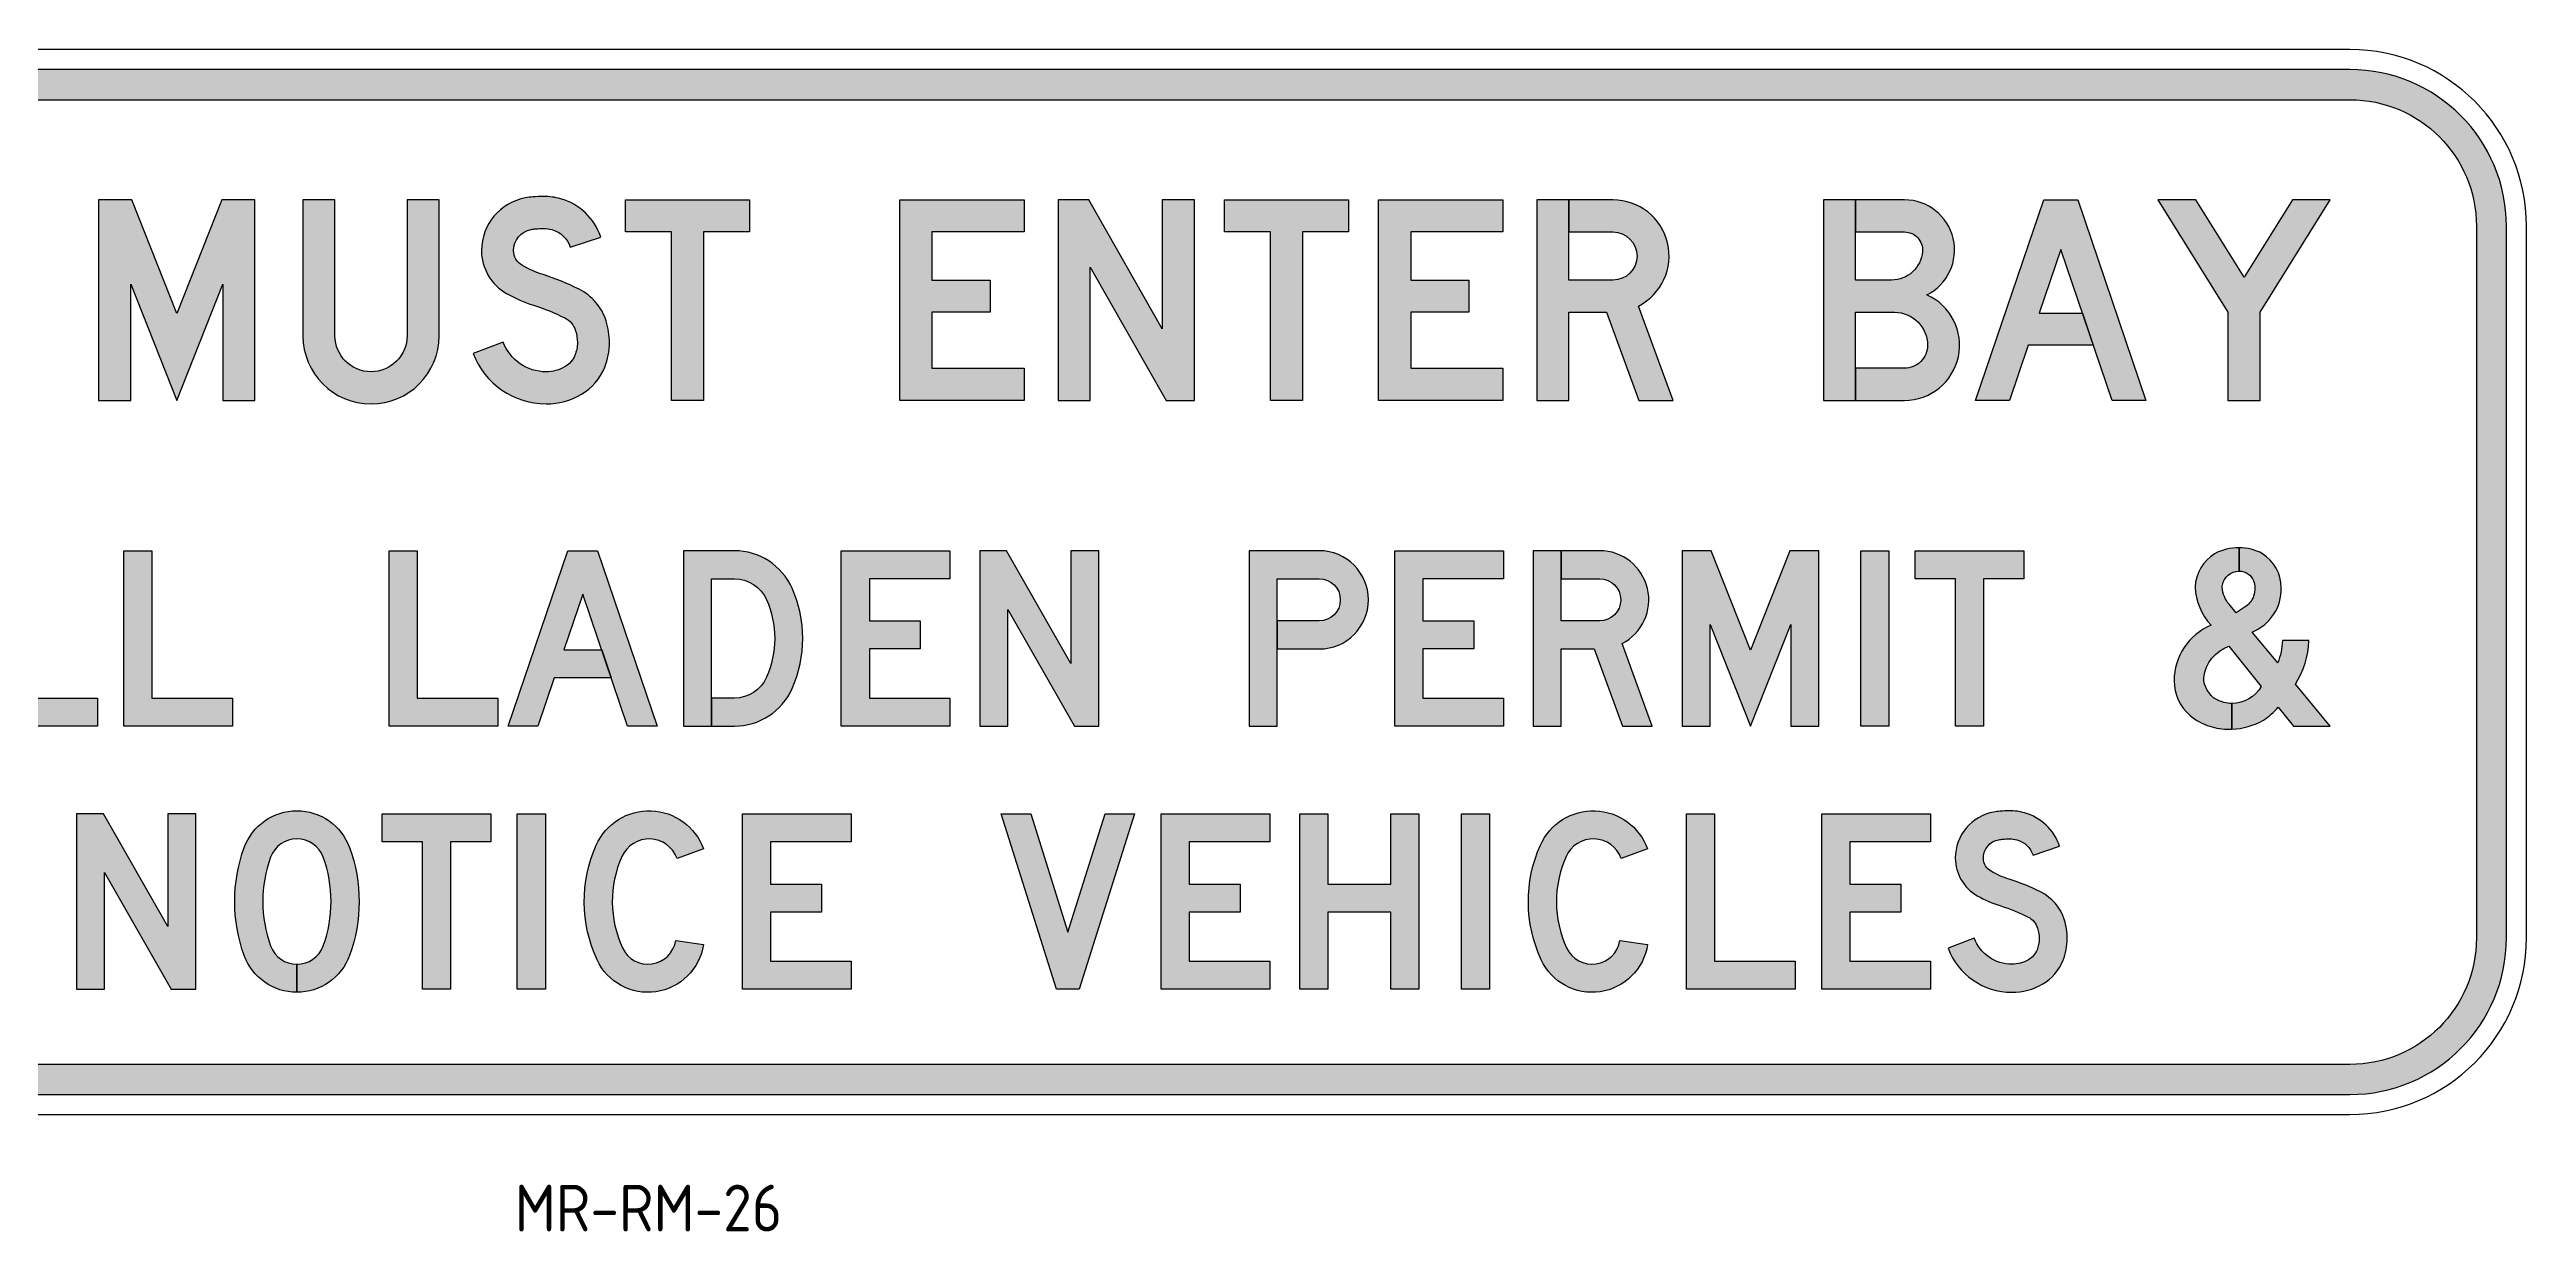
# Model space of a CAD drawing. Header units: millimetres. Extents: x 9691 to 9892, y 4461 to 4524.
# Drawn here: x 9759.2 to 9891.7, y 4461.2 to 4524.4 of the extents above; entities that cross this region are included whole.
import ezdxf
from ezdxf.enums import TextEntityAlignment as Align

# ---------------------------------------------------------------- set-up
doc = ezdxf.new("R2010")
doc.units = ezdxf.units.MM
doc.linetypes.add('CENTERX2', pattern=[101.60000000000001, 63.5, -12.7, 12.7, -12.7])
doc.layers.add('GSBWFILL', color=3, linetype='Continuous', lineweight=0)
doc.layers.add('GSOUTLINE', color=3, linetype='Continuous', lineweight=0)
doc.layers.add('L18', color=4, linetype='Continuous')
doc.layers.add('T25', color=1, linetype='Continuous')
doc.layers.get('GSOUTLINE').off()
doc.styles.add('ISO', font='isocp2.shx')
doc.styles.add('TSText', font='isocp2.shx')

# ---------------------------------------------------------------- blocks, each defined once
blk = doc.blocks.new('*U101')
at = {"layer": 'GSBWFILL', "transparency": 33554687}
blk.add_hatch(color=256, dxfattribs=at).paths.add_polyline_path([(-1358.76, -409), (1359, -409, 0.414213562373095), (1484, -284), (1484, 284, 0.414213562373095), (1359, 409), (-1359, 409, 0.414213562373095), (-1484, 284), (-1484, -284, 0.414213562373095), (-1359, -409), (-1359, -385, -0.414213562373095), (-1460, -284), (-1460, 284, -0.414213562373095), (-1359, 385), (1359, 385, -0.414213562373095), (1460, 284), (1460, -284, -0.414213562373095), (1359, -385), (-1358.76, -385)])
at = {"layer": 'GSBWFILL', "linetype": 'Continuous', "transparency": 33554687}
for points in [[(-1359, -425), (1359, -425, 0.414213562373095), (1500, -284), (1500, 284, 0.414213562373095), (1359, 425), (-1359, 425, 0.414213562373095), (-1500, 284), (-1500, -284, 0.414213562373095), (-1359, -425)], [(-1358.76, -409), (1359, -409, 0.414213562373095), (1484, -284), (1484, 284, 0.414213562373095), (1359, 409), (-1359, 409, 0.414213562373095), (-1484, 284), (-1484, -284, 0.414213562373095), (-1359, -409), (-1359, -385, -0.414213562373095), (-1460, -284), (-1460, 284, -0.414213562373095), (-1359, 385), (1359, 385, -0.414213562373095), (1460, 284), (1460, -284, -0.414213562373095), (1359, -385), (-1358.76, -385), (-1358.76, -409)]]:
    blk.add_lwpolyline(points, format="xyb", close=True, dxfattribs=at).dxf.unprotected_set("ltscale", 0)
at = {"layer": 'GSBWFILL', "color": 250, "transparency": 33554687, "style": 'TSText'}
for s in ['levels:GSCOLORFILL|GSBWFILL|GSOUTLINE', 'panelStyle:MR-RM-Trucks (L).ssm', 'chevronShoulderRadius:300.000', 'constructPanels:900|600|450', 'panelBorderRadius:300.000', 'chevronTipRadius:300.000', 'constructPanelMode:0', 'panelRoundCorners:0', 'panelStation:none', 'heightRounding:10', 'panelHeightLock:1', 'widthRounding:10', 'panelWidthLock:1', 'legendMaterial:0', 'panelName:name', 'panelMounting:0', 'panelStandard:1', 'panelMaterial:0', 'panelQuantity:1', 'marginAlign:9', 'panelShape:0', 'panelSizes:', 'version:2']:
    blk.add_text(s, height=0.001, dxfattribs=at).set_placement((0, 424.9979999999996), align=Align.CENTER)
blk = doc.blocks.new('*U79')
at = {"layer": 'GSBWFILL', "linetype": 'Continuous'}
blk.add_hatch(color=256, dxfattribs=at).paths.add_polyline_path([(31.99999999999998, 133), (108, 0), (136, 0), (136, 200), (104, 200), (104, 71.49806198638842), (30.57032113507903, 200), (0, 200), (0, 0), (32, 0)])
at = {"layer": 'GSBWFILL'}
blk.add_lwpolyline([(136, 0), (136, 200), (104, 200), (104, 71.49806198638845), (30.57032113507904, 200), (0, 200), (0, 0), (32, 0), (32, 133), (108, 0)], close=True, dxfattribs=at)
blk = doc.blocks.new('*U80')
at = {"layer": 'GSBWFILL', "linetype": 'Continuous'}
blk.add_hatch(color=256, dxfattribs=at).paths.add_polyline_path([(10.8974677644866, 161.4928538138885, 0.177215189873418), (10.89746776448655, 38.50714618611153, 0.3148253933391206), (71, -3.499999999999993), (71, 28.5, -0.3148253933391204), (40.9487338822433, 49.50357309305578, -0.1772151898734181), (40.94873388224336, 150.4964269069443, -0.6989247311827949), (101.0512661177567, 150.4964269069442, -0.177215189873418), (101.0512661177567, 49.50357309305575, -0.3147395270879065), (71.00999999999999, 28.50000156250005), (71.00999999999999, -3.499999218749977, 0.3147824596861237), (131.1025322355135, 38.5071461861116, 0.1772151898734178), (131.1025322355134, 161.4928538138885, 0.6989247311827947)])
at = {"layer": 'GSBWFILL'}
blk.add_lwpolyline([(71, -3.499999999999986, -0.3148253933391205), (10.89746776448658, 38.50714618611153, -0.1772151898734181), (10.89746776448658, 161.4928538138885, -0.6989247311827952), (131.1025322355134, 161.4928538138885, -0.1772151898734181), (131.1025322355134, 38.50714618611148, -0.3147824596861233), (71.00999999999999, -3.499999218749981), (71.00999999999999, 28.50000156250004, 0.3147395270879066), (101.0512661177567, 49.50357309305574, 0.1772151898734181), (101.0512661177567, 150.4964269069443, 0.6989247311827952), (40.94873388224335, 150.4964269069442, 0.1772151898734181), (40.94873388224329, 49.50357309305576, 0.3148253933391204), (71, 28.5)], format="xyb", close=True, dxfattribs=at)
blk = doc.blocks.new('*U81')
at = {"layer": 'GSBWFILL', "linetype": 'Continuous'}
blk.add_hatch(color=256, dxfattribs=at).paths.add_polyline_path([(124, 200), (124, 168), (78, 168), (78, 0), (46, 0), (46, 168), (0, 168), (0, 200)])
at = {"layer": 'GSBWFILL'}
blk.add_lwpolyline([(124, 200), (124, 168), (78, 168), (78, 0), (46, 0), (46, 168), (0, 168), (0, 200)], close=True, dxfattribs=at)
blk = doc.blocks.new('*U82')
at = {"layer": 'GSBWFILL', "linetype": 'Continuous'}
blk.add_hatch(color=256, dxfattribs=at).paths.add_polyline_path([(0, 200), (32, 200), (32, 0), (0, 0)])
at = {"layer": 'GSBWFILL'}
blk.add_lwpolyline([(0, 200), (32, 200), (32, 0), (0, 0)], close=True, dxfattribs=at)
blk = doc.blocks.new('*U83')
at = {"layer": 'GSBWFILL', "linetype": 'Continuous'}
blk.add_hatch(color=256, dxfattribs=at).paths.add_polyline_path([(13.72124205111108, 164.4021739130435, 0.2166768782576797), (14.62675417347889, 33.60638297872346, 0.7444135620073872), (136, 51.04683606026732), (104.3509964946425, 55.77341803013366, -0.7444135620073867), (43.66437358138194, 47.05319148936167, -0.2166768782576799), (42.94225631924041, 151.3586956521739, -0.6740116141040629), (105.934343747456, 149.1418350505327), (136, 160.0988562745634, 0.6740116141040616)])
at = {"layer": 'GSBWFILL'}
blk.add_lwpolyline([(136, 51.04683606026732, -0.744413562007387), (14.6267541734789, 33.60638297872336, -0.2166768782576799), (13.72124205111101, 164.4021739130435, -0.674011614104063), (136, 160.0988562745634), (105.934343747456, 149.1418350505327, 0.6740116141040626), (42.94225631924041, 151.3586956521739, 0.21667687825768), (43.66437358138194, 47.05319148936167, 0.744413562007387), (104.3509964946425, 55.77341803013366)], format="xyb", close=True, dxfattribs=at)
blk = doc.blocks.new('*U84')
at = {"layer": 'GSBWFILL', "linetype": 'Continuous'}
blk.add_hatch(color=256, dxfattribs=at).paths.add_polyline_path([(124, 168), (32, 168), (32, 120), (90.15557582658448, 120), (90.15557582658454, 88), (32, 88), (32, 32), (124, 32), (124, 0), (0, 0), (0, 200), (124, 200)])
at = {"layer": 'GSBWFILL'}
blk.add_lwpolyline([(124, 168), (32, 168), (32, 120), (90.15557582658448, 120), (90.15557582658454, 88), (32, 88), (32, 32), (124, 32), (124, 0), (0, 0), (0, 200), (124, 200)], close=True, dxfattribs=at)
blk = doc.blocks.new('*U78')
at = {"layer": 'GSOUTLINE', "color": 28}
for name, p, xscale, yscale, zscale in [('*U79', (0, 0), 0.7, 0.7, 0.7), ('*U80', (126.2812785388141, 0), 0.7000000000000088, 0.7000000000000088, 0.7000000000000088), ('*U81', (244.047488584476, 0), 0.7, 0.7, 0.7), ('*U82', (352.0392694063939, 0), 0.7, 0.7, 0.7), ('*U83', (405.520547945207, 0), 0.7, 0.7, 0.7), ('*U84', (531.8018264840211, 0), 0.7, 0.7, 0.7)]:
    blk.add_blockref(name, p, dxfattribs=dict(at, xscale=xscale, yscale=yscale, zscale=zscale))
blk = doc.blocks.new('*U86')
at = {"layer": 'GSBWFILL', "linetype": 'Continuous'}
blk.add_hatch(color=256, dxfattribs=at).paths.add_polyline_path([(33.55005812215529, 199.9999999999999), (76, 65.23827975287402), (118.4499418778447, 200), (152, 200), (89, 0), (63, 0), (0, 199.9999999999999)])
at = {"layer": 'GSBWFILL'}
blk.add_lwpolyline([(33.55005812215529, 199.9999999999999), (76, 65.23827975287402), (118.4499418778447, 200), (152, 200), (89, 0), (63, 0), (0, 199.9999999999999)], close=True, dxfattribs=at)
blk = doc.blocks.new('*U87')
at = {"layer": 'GSBWFILL', "linetype": 'Continuous'}
blk.add_hatch(color=256, dxfattribs=at).paths.add_polyline_path([(124, 168), (32, 168), (32, 120), (90.15557582658448, 120), (90.15557582658454, 88), (32, 88), (32, 32), (124, 32), (124, 0), (0, 0), (0, 200), (124, 200)])
at = {"layer": 'GSBWFILL'}
blk.add_lwpolyline([(124, 168), (32, 168), (32, 120), (90.15557582658448, 120), (90.15557582658454, 88), (32, 88), (32, 32), (124, 32), (124, 0), (0, 0), (0, 200), (124, 200)], close=True, dxfattribs=at)
blk = doc.blocks.new('*U88')
at = {"layer": 'GSBWFILL', "linetype": 'Continuous'}
blk.add_hatch(color=256, dxfattribs=at).paths.add_polyline_path([(0, 0), (32, 0), (32, 88), (104, 88), (104, 0), (136, 0), (136, 200), (104, 200), (104, 120), (32, 120), (32, 200), (0, 200)])
at = {"layer": 'GSBWFILL'}
blk.add_lwpolyline([(0, 200), (32, 200), (32, 120), (104, 120), (104, 200), (136, 200), (136, 0), (104, 0), (104, 88), (32, 88), (32, 0), (0, 0)], close=True, dxfattribs=at)
blk = doc.blocks.new('*U89')
at = {"layer": 'GSBWFILL', "linetype": 'Continuous'}
blk.add_hatch(color=256, dxfattribs=at).paths.add_polyline_path([(0, 200), (32, 200), (32, 0), (0, 0)])
at = {"layer": 'GSBWFILL'}
blk.add_lwpolyline([(0, 200), (32, 200), (32, 0), (0, 0)], close=True, dxfattribs=at)
blk = doc.blocks.new('*U90')
at = {"layer": 'GSBWFILL', "linetype": 'Continuous'}
blk.add_hatch(color=256, dxfattribs=at).paths.add_polyline_path([(13.72124205111108, 164.4021739130435, 0.2166768782576797), (14.62675417347889, 33.60638297872346, 0.7444135620073872), (136, 51.04683606026732), (104.3509964946425, 55.77341803013366, -0.7444135620073867), (43.66437358138194, 47.05319148936167, -0.2166768782576799), (42.94225631924041, 151.3586956521739, -0.6740116141040629), (105.934343747456, 149.1418350505327), (136, 160.0988562745634, 0.6740116141040616)])
at = {"layer": 'GSBWFILL'}
blk.add_lwpolyline([(136, 51.04683606026732, -0.744413562007387), (14.6267541734789, 33.60638297872336, -0.2166768782576799), (13.72124205111101, 164.4021739130435, -0.674011614104063), (136, 160.0988562745634), (105.934343747456, 149.1418350505327, 0.6740116141040626), (42.94225631924041, 151.3586956521739, 0.21667687825768), (43.66437358138194, 47.05319148936167, 0.744413562007387), (104.3509964946425, 55.77341803013366)], format="xyb", close=True, dxfattribs=at)
blk = doc.blocks.new('*U91')
at = {"layer": 'GSBWFILL', "linetype": 'Continuous'}
blk.add_hatch(color=256, dxfattribs=at).paths.add_polyline_path([(32, 32), (124, 32), (124, 0), (0, 0), (0, 200), (32, 200)])
at = {"layer": 'GSBWFILL'}
blk.add_lwpolyline([(32, 32), (124, 32), (124, 0), (0, 0), (0, 200), (32, 200)], close=True, dxfattribs=at)
blk = doc.blocks.new('*U92')
at = {"layer": 'GSBWFILL', "linetype": 'Continuous'}
blk.add_hatch(color=256, dxfattribs=at).paths.add_polyline_path([(124, 168), (32, 168), (32, 120), (90.15557582658448, 120), (90.15557582658454, 88), (32, 88), (32, 32), (124, 32), (124, 0), (0, 0), (0, 200), (124, 200)])
at = {"layer": 'GSBWFILL'}
blk.add_lwpolyline([(124, 168), (32, 168), (32, 120), (90.15557582658448, 120), (90.15557582658454, 88), (32, 88), (32, 32), (124, 32), (124, 0), (0, 0), (0, 200), (124, 200)], close=True, dxfattribs=at)
blk = doc.blocks.new('*U93')
at = {"layer": 'GSBWFILL'}
h = blk.add_hatch(color=256, dxfattribs=at)
edge = h.paths.add_edge_path()
edge.add_arc((70.1138021978752, 139.8349602439575), 31.66503975604246, 74.46761882983742, 89.99999999999937, ccw=False)
edge.add_arc((71.36961921618118, 144.3533723390851), 26.97535701145702, 18.43416843661788, 74.46761882983628, ccw=False)
edge.add_line((96.96080605563552, 152.8833806652067), (127.318809418287, 163.002255693254))
edge.add_arc((71.36961921618013, 144.353372339084), 58.97535701145839, 18.43416843661881, 74.46761882983712)
edge.add_arc((70.11380219787513, 139.8349602439581), 63.66503975604186, 74.46761882983803, 90.00000000000006)
edge.add_arc((70.11380219787479, 87.17811100693719), 116.3218889930628, 89.99999999999987, 95.20208452342816)
edge.add_arc((67.43430500120193, 116.6089654807103), 86.76931042056951, 95.20208452342852, 100.0660043927368)
edge.add_arc((61.58281260194144, 149.5723280011554), 53.29061223869738, 100.0660043927364, 179.9999999999999)
edge.add_arc((57.59622376642022, 149.5723280011556), 49.30402340317619, 180.0000000000001, 240.52539161732)
edge.add_arc((102.7723739602681, 229.5035335058323), 141.1184131237857, 240.5253916173195, 252.4229875600029)
edge.add_arc((-5.154268137836397, -111.1985611304839), 216.2694397253923, 63.49479254048009, 72.42298756000332, ccw=False)
edge.add_arc((81.8551508929528, 63.27562188433962), 21.30308483623306, 17.092358613637998, 63.49479254048009, ccw=False)
edge.add_arc((63.63858117502647, 57.67413260573667), 40.36141882497338, -1.1368683772161603e-13, 17.092358613637487, ccw=False)
edge.add_arc((69.91031519401423, 57.67413260573653), 34.08968480598563, -21.835978028378975, 1.1368683772161603e-13, ccw=False)
edge.add_arc((80.10296240503372, 53.58993848622089), 23.1092158372125, 300.4201037662424, 338.16402197162085, ccw=False)
edge.add_arc((72.8177436446915, 65.99731672222809), 37.49731672222812, 270.00000000000006, 300.4201037662424, ccw=False)
edge.add_arc((72.81774364469152, 74.31938926379087), 45.8193892637909, 200.6540005308844, 270.00000000000006, ccw=False)
edge.add_line((29.94328044301864, 58.15780401743604), (-1.13686837721616e-13, 46.87064510517077))
edge.add_arc((72.81774364469149, 74.31938926379078), 77.81938926379081, 200.6540005308842, 269.9999999999999)
edge.add_arc((72.81774364469143, 65.9973167222284), 69.49731672222843, 269.9999999999999, 300.4201037662422)
edge.add_arc((80.10296240503381, 53.58993848622085), 55.10921583721243, 300.4201037662423, 338.1640219716208)
edge.add_arc((69.91031519401425, 57.67413260573646), 66.08968480598561, 338.1640219716209, 360.0000000000001)
edge.add_arc((63.63858117502667, 57.67413260573663), 72.36141882497319, 359.9999999999999, 377.0923586136376)
edge.add_arc((81.85515089295305, 63.2756218843399), 53.30308483623273, 17.09235861363743, 63.49479254047981)
edge.add_arc((-5.154268137833228, -111.198561130476), 248.2694397253839, 63.49479254047989, 72.4229875600031)
edge.add_arc((102.7723739602719, 229.5035335058409), 109.118413123795, 240.5253916173198, 252.4229875600031, ccw=False)
edge.add_arc((57.59622376642032, 149.5723280011554), 17.30402340317604, 179.9999999999995, 240.5253916173191, ccw=False)
edge.add_arc((61.58281260194153, 149.5723280011556), 21.29061223869724, 100.06600439273649, 180.0000000000001, ccw=False)
edge.add_arc((67.4343050012016, 116.6089654807101), 54.76931042056966, 95.20208452342831, 100.06600439273649, ccw=False)
edge.add_arc((70.11380219787529, 87.17811100693228), 84.32188899306769, 89.99999999999977, 95.20208452342808, ccw=False)
blk.add_lwpolyline([(70.11380219787551, 171.5, -0.06787675261042452), (78.59315953967004, 170.3435695505434, -0.2494830365654269), (96.96080605563552, 152.8833806652067), (127.318809418287, 163.002255693254, 0.2494830365654264), (87.16221351932367, 201.1749061075884, 0.06787675261042452), (70.11380219787506, 203.5, 0.02270227471950201), (59.56703468978421, 203.0208818389779, 0.02122604096759155), (52.26854324855614, 202.0426409332105, 0.3636441175402912), (8.292200363244035, 149.5723280011555, 0.2704077510795036), (33.33678063119186, 106.6495351923277, 0.0519597405227712), (60.15638590907119, 94.97367033413467, -0.03897631886995447), (91.3622734742722, 82.33962051430993, -0.2052815878054308), (102.2173258005501, 69.53687228439209, -0.07471806484743376), (103.9999999999999, 57.67413260573662, -0.09556678149168694), (101.5541485995273, 44.99444737401317, -0.1661941654668835), (91.80399884476228, 33.66202833871628, -0.1335177693873042), (72.81774364469155, 28.49999999999997, -0.3121642975364797), (29.94328044301864, 58.15780401743604), (-1.13686837721616e-13, 46.87064510517077, 0.3121642975364798), (72.81774364469138, -3.500000000000028, 0.1335177693873042), (108.0067626559154, 6.067274401056522, 0.1661941654668837), (131.2582269663246, 33.09202205901265, 0.09556678149168694), (135.9999999999999, 57.67413260573656, 0.07471806484743371), (132.8039568942248, 78.94208351750389, 0.2052815878054319), (105.6432062565886, 110.9762222482267, 0.03897631886995447), (69.8199839289999, 125.4796512773732, -0.05195974052277098), (49.08199018496825, 134.5078979602233, -0.2704077510795024), (40.29220036324429, 149.5723280011556, -0.3636441175402912), (57.86158500182572, 170.5352150791966, -0.02122604096759155), (62.46843668024738, 171.1526866203946, -0.02270227471950201)], format="xyb", close=True, dxfattribs=at)
blk = doc.blocks.new('*U85')
at = {"layer": 'GSOUTLINE', "color": 28, "xscale": 0.7, "yscale": 0.7, "zscale": 0.7}
for name, p in [('*U86', (0, 0)), ('*U87', (127.5917808219183, 0)), ('*U88', (238.4091324200926, 0)), ('*U89', (367.5159817351632, 0)), ('*U90', (420.9972602739763, 0)), ('*U91', (547.2785388127904, 0)), ('*U92', (655.2703196347084, 0)), ('*U93', (756.198173515988, 0))]:
    blk.add_blockref(name, p, dxfattribs=at)
blk = doc.blocks.new('*U77')
at = {"layer": 'GSOUTLINE'}
for name, p in [('*U78', (-795, 0)), ('*U85', (-56.39817351597958, 0))]:
    blk.add_blockref(name, p, dxfattribs=at)
blk = doc.blocks.new('*U43')
at = {"layer": 'GSBWFILL', "linetype": 'Continuous'}
blk.add_hatch(color=256, dxfattribs=at).paths.add_polyline_path([(31.99999999999999, 116), (78, 0), (124, 116), (124, 0), (156, 0), (156, 200), (122.8861186431857, 200), (77.99999999999999, 86.80891820414053), (33.1138813568144, 199.9999999999999), (0, 200), (0, 0), (32, 0)])
at = {"layer": 'GSBWFILL'}
blk.add_lwpolyline([(156, 0), (156, 200), (122.8861186431857, 200), (78, 86.80891820414051), (33.11388135681437, 200), (0, 200), (0, 0), (32, 0), (32, 116), (78, 0), (124, 116), (124, 0)], close=True, dxfattribs=at)
blk = doc.blocks.new('*U44')
at = {"layer": 'GSBWFILL', "linetype": 'Continuous'}
blk.add_hatch(color=256, dxfattribs=at).paths.add_polyline_path([(0, 64.50000000000003, 1), (136, 64.50000000000001), (136, 200), (104, 200), (104, 64.5, -1), (32, 64.5), (32, 200), (0, 200)])
at = {"layer": 'GSBWFILL'}
blk.add_lwpolyline([(0, 200), (0, 64.50000000000001, 0.9999999999999999), (136, 64.5), (136, 200), (104, 200), (104, 64.5, -0.9999999999999999), (32, 64.5), (32, 200)], format="xyb", close=True, dxfattribs=at)
blk = doc.blocks.new('*U45')
at = {"layer": 'GSBWFILL'}
h = blk.add_hatch(color=256, dxfattribs=at)
edge = h.paths.add_edge_path()
edge.add_arc((70.1138021978752, 139.8349602439575), 31.66503975604246, 74.46761882983742, 89.99999999999937, ccw=False)
edge.add_arc((71.36961921618118, 144.3533723390851), 26.97535701145702, 18.43416843661788, 74.46761882983628, ccw=False)
edge.add_line((96.96080605563552, 152.8833806652067), (127.318809418287, 163.002255693254))
edge.add_arc((71.36961921618013, 144.353372339084), 58.97535701145839, 18.43416843661881, 74.46761882983712)
edge.add_arc((70.11380219787513, 139.8349602439581), 63.66503975604186, 74.46761882983803, 90.00000000000006)
edge.add_arc((70.11380219787479, 87.17811100693719), 116.3218889930628, 89.99999999999987, 95.20208452342816)
edge.add_arc((67.43430500120193, 116.6089654807103), 86.76931042056951, 95.20208452342852, 100.0660043927368)
edge.add_arc((61.58281260194144, 149.5723280011554), 53.29061223869738, 100.0660043927364, 179.9999999999999)
edge.add_arc((57.59622376642022, 149.5723280011556), 49.30402340317619, 180.0000000000001, 240.52539161732)
edge.add_arc((102.7723739602681, 229.5035335058323), 141.1184131237857, 240.5253916173195, 252.4229875600029)
edge.add_arc((-5.154268137836397, -111.1985611304839), 216.2694397253923, 63.49479254048009, 72.42298756000332, ccw=False)
edge.add_arc((81.8551508929528, 63.27562188433962), 21.30308483623306, 17.092358613637998, 63.49479254048009, ccw=False)
edge.add_arc((63.63858117502647, 57.67413260573667), 40.36141882497338, -1.1368683772161603e-13, 17.092358613637487, ccw=False)
edge.add_arc((69.91031519401423, 57.67413260573653), 34.08968480598563, -21.835978028378975, 1.1368683772161603e-13, ccw=False)
edge.add_arc((80.10296240503372, 53.58993848622089), 23.1092158372125, 300.4201037662424, 338.16402197162085, ccw=False)
edge.add_arc((72.8177436446915, 65.99731672222809), 37.49731672222812, 270.00000000000006, 300.4201037662424, ccw=False)
edge.add_arc((72.81774364469152, 74.31938926379087), 45.8193892637909, 200.6540005308844, 270.00000000000006, ccw=False)
edge.add_line((29.94328044301864, 58.15780401743604), (-1.13686837721616e-13, 46.87064510517077))
edge.add_arc((72.81774364469149, 74.31938926379078), 77.81938926379081, 200.6540005308842, 269.9999999999999)
edge.add_arc((72.81774364469143, 65.9973167222284), 69.49731672222843, 269.9999999999999, 300.4201037662422)
edge.add_arc((80.10296240503381, 53.58993848622085), 55.10921583721243, 300.4201037662423, 338.1640219716208)
edge.add_arc((69.91031519401425, 57.67413260573646), 66.08968480598561, 338.1640219716209, 360.0000000000001)
edge.add_arc((63.63858117502667, 57.67413260573663), 72.36141882497319, 359.9999999999999, 377.0923586136376)
edge.add_arc((81.85515089295305, 63.2756218843399), 53.30308483623273, 17.09235861363743, 63.49479254047981)
edge.add_arc((-5.154268137833228, -111.198561130476), 248.2694397253839, 63.49479254047989, 72.4229875600031)
edge.add_arc((102.7723739602719, 229.5035335058409), 109.118413123795, 240.5253916173198, 252.4229875600031, ccw=False)
edge.add_arc((57.59622376642032, 149.5723280011554), 17.30402340317604, 179.9999999999995, 240.5253916173191, ccw=False)
edge.add_arc((61.58281260194153, 149.5723280011556), 21.29061223869724, 100.06600439273649, 180.0000000000001, ccw=False)
edge.add_arc((67.4343050012016, 116.6089654807101), 54.76931042056966, 95.20208452342831, 100.06600439273649, ccw=False)
edge.add_arc((70.11380219787529, 87.17811100693228), 84.32188899306769, 89.99999999999977, 95.20208452342808, ccw=False)
blk.add_lwpolyline([(70.11380219787551, 171.5, -0.06787675261042452), (78.59315953967004, 170.3435695505434, -0.2494830365654269), (96.96080605563552, 152.8833806652067), (127.318809418287, 163.002255693254, 0.2494830365654264), (87.16221351932367, 201.1749061075884, 0.06787675261042452), (70.11380219787506, 203.5, 0.02270227471950201), (59.56703468978421, 203.0208818389779, 0.02122604096759155), (52.26854324855614, 202.0426409332105, 0.3636441175402912), (8.292200363244035, 149.5723280011555, 0.2704077510795036), (33.33678063119186, 106.6495351923277, 0.0519597405227712), (60.15638590907119, 94.97367033413467, -0.03897631886995447), (91.3622734742722, 82.33962051430993, -0.2052815878054308), (102.2173258005501, 69.53687228439209, -0.07471806484743376), (103.9999999999999, 57.67413260573662, -0.09556678149168694), (101.5541485995273, 44.99444737401317, -0.1661941654668835), (91.80399884476228, 33.66202833871628, -0.1335177693873042), (72.81774364469155, 28.49999999999997, -0.3121642975364797), (29.94328044301864, 58.15780401743604), (-1.13686837721616e-13, 46.87064510517077, 0.3121642975364798), (72.81774364469138, -3.500000000000028, 0.1335177693873042), (108.0067626559154, 6.067274401056522, 0.1661941654668837), (131.2582269663246, 33.09202205901265, 0.09556678149168694), (135.9999999999999, 57.67413260573656, 0.07471806484743371), (132.8039568942248, 78.94208351750389, 0.2052815878054319), (105.6432062565886, 110.9762222482267, 0.03897631886995447), (69.8199839289999, 125.4796512773732, -0.05195974052277098), (49.08199018496825, 134.5078979602233, -0.2704077510795024), (40.29220036324429, 149.5723280011556, -0.3636441175402912), (57.86158500182572, 170.5352150791966, -0.02122604096759155), (62.46843668024738, 171.1526866203946, -0.02270227471950201)], format="xyb", close=True, dxfattribs=at)
blk = doc.blocks.new('*U46')
at = {"layer": 'GSBWFILL', "linetype": 'Continuous'}
blk.add_hatch(color=256, dxfattribs=at).paths.add_polyline_path([(124, 200), (124, 168), (78, 168), (78, 0), (46, 0), (46, 168), (0, 168), (0, 200)])
at = {"layer": 'GSBWFILL'}
blk.add_lwpolyline([(124, 200), (124, 168), (78, 168), (78, 0), (46, 0), (46, 168), (0, 168), (0, 200)], close=True, dxfattribs=at)
blk = doc.blocks.new('*U42')
at = {"layer": 'GSOUTLINE', "color": 28, "xscale": 0.8, "yscale": 0.8, "zscale": 0.8}
for name, p in [('*U43', (0, 0)), ('*U44', (163.2, 0)), ('*U45', (299.2, 0)), ('*U46', (420.8, 0))]:
    blk.add_blockref(name, p, dxfattribs=at)
blk = doc.blocks.new('*U48')
at = {"layer": 'GSBWFILL', "linetype": 'Continuous'}
blk.add_hatch(color=256, dxfattribs=at).paths.add_polyline_path([(124, 168), (32, 168), (32, 120), (90.15557582658448, 120), (90.15557582658454, 88), (32, 88), (32, 32), (124, 32), (124, 0), (0, 0), (0, 200), (124, 200)])
at = {"layer": 'GSBWFILL'}
blk.add_lwpolyline([(124, 168), (32, 168), (32, 120), (90.15557582658448, 120), (90.15557582658454, 88), (32, 88), (32, 32), (124, 32), (124, 0), (0, 0), (0, 200), (124, 200)], close=True, dxfattribs=at)
blk = doc.blocks.new('*U49')
at = {"layer": 'GSBWFILL', "linetype": 'Continuous'}
blk.add_hatch(color=256, dxfattribs=at).paths.add_polyline_path([(31.99999999999998, 133), (108, 0), (136, 0), (136, 200), (104, 200), (104, 71.49806198638842), (30.57032113507903, 200), (0, 200), (0, 0), (32, 0)])
at = {"layer": 'GSBWFILL'}
blk.add_lwpolyline([(136, 0), (136, 200), (104, 200), (104, 71.49806198638845), (30.57032113507904, 200), (0, 200), (0, 0), (32, 0), (32, 133), (108, 0)], close=True, dxfattribs=at)
blk = doc.blocks.new('*U50')
at = {"layer": 'GSBWFILL', "linetype": 'Continuous'}
blk.add_hatch(color=256, dxfattribs=at).paths.add_polyline_path([(124, 200), (124, 168), (78, 168), (78, 0), (46, 0), (46, 168), (0, 168), (0, 200)])
at = {"layer": 'GSBWFILL'}
blk.add_lwpolyline([(124, 200), (124, 168), (78, 168), (78, 0), (46, 0), (46, 168), (0, 168), (0, 200)], close=True, dxfattribs=at)
blk = doc.blocks.new('*U51')
at = {"layer": 'GSBWFILL', "linetype": 'Continuous'}
blk.add_hatch(color=256, dxfattribs=at).paths.add_polyline_path([(124, 168), (32, 168), (32, 120), (90.15557582658448, 120), (90.15557582658454, 88), (32, 88), (32, 32), (124, 32), (124, 0), (0, 0), (0, 200), (124, 200)])
at = {"layer": 'GSBWFILL'}
blk.add_lwpolyline([(124, 168), (32, 168), (32, 120), (90.15557582658448, 120), (90.15557582658454, 88), (32, 88), (32, 32), (124, 32), (124, 0), (0, 0), (0, 200), (124, 200)], close=True, dxfattribs=at)
blk = doc.blocks.new('*U52')
at = {"layer": 'GSBWFILL'}
h = blk.add_hatch(color=256, dxfattribs=at)
edge = h.paths.add_edge_path()
edge.add_line((32.005, 200.0000000000001), (32.005, 168))
edge.add_line((32.005, 168), (75.95926078043158, 168))
edge.add_arc((75.95926078043156, 144), 24, -90, 90, ccw=False)
edge.add_line((75.95926078043158, 120), (32, 120))
edge.add_line((32, 120), (32, 200.0000000000001))
edge.add_line((32, 200.0000000000001), (0, 200.0000000000001))
edge.add_line((0, 200.0000000000001), (0, 0))
edge.add_line((0, 0), (32, 0))
edge.add_line((32, 0), (32, 87.99999999999999))
edge.add_line((32, 87.99999999999999), (69.56177767763825, 87.99999999999989))
edge.add_line((69.56177767763825, 87.99999999999989), (101.9068749928872, -1.13686837721616e-13))
edge.add_line((101.9068749928872, -1.13686837721616e-13), (136.0000005012898, 0))
edge.add_line((136.0000005012898, 0), (101.4069289715749, 94.11597266024452))
edge.add_arc((75.95926078043153, 144), 56.00000000000001, 297.0277924266878, 449.9999999999999)
edge.add_line((75.95926078043158, 200), (32.005, 200.0000000000001))
blk.add_lwpolyline([(32.005, 200.0000000000001), (32.005, 168), (75.95926078043158, 168, -0.9999999999999997), (75.95926078043158, 120), (32, 120), (32, 200.0000000000001), (0, 200.0000000000001), (0, 0), (32, 0), (32, 87.99999999999999), (69.56177767763825, 87.99999999999989), (101.9068749928872, -1.13686837721616e-13), (136.0000005012898, 0), (101.4069289715749, 94.11597266024452, 0.7881398215037695), (75.95926078043158, 200)], format="xyb", close=True, dxfattribs=at)
blk = doc.blocks.new('*U47')
at = {"layer": 'GSOUTLINE', "color": 28, "yscale": 0.8}
for name, p, xscale, zscale in [('*U48', (0, 0), 0.8, 0.8), ('*U49', (126.4000000000001, 0), 0.8, 0.8), ('*U50', (259.2, 0), 0.8, 0.8), ('*U51', (382.4000000000001, 0), 0.8, 0.8), ('*U52', (508.8000000000002, 0), 0.7999999970512364, 0.7999999970512364)]:
    blk.add_blockref(name, p, dxfattribs=dict(at, xscale=xscale, zscale=zscale))
blk = doc.blocks.new('*U54')
at = {"layer": 'GSBWFILL', "linetype": 'Continuous'}
blk.add_hatch(color=256, dxfattribs=at).paths.add_polyline_path([(32.00999999999999, 200), (32.00999999999999, 168), (80.99999999999999, 168, -0.4369501879659429), (98.94666654943713, 148.6153846153846, -0.3918366946533311), (68.03851860318424, 120), (32, 120), (32, 200), (0, 200), (0, 0), (32, -2.807082412879408e-15), (32, 88), (71, 88, -0.4142135623730954), (104, 54.99999999999998, -0.4142135623730949), (81.00000000000003, 32), (32.00999999999999, 32), (32.00999999999999, -2.807959626133432e-15), (80.99999999999996, -7.105427357601002e-15, 0.8101203806570804), (103.3296878269436, 105.2631578947368, 0.7917000734326471), (80.99999999999994, 200)])
at = {"layer": 'GSBWFILL'}
blk.add_lwpolyline([(32, 87.99999999999999), (71, 88, -0.4142135623730948), (104, 55.00000000000001, -0.4142135623730953), (81, 31.99999999999999), (32.00999999999999, 32), (32.00999999999999, -2.807959626133432e-15), (81, -7.105427357601002e-15, 0.8101203806570794), (103.3296878269435, 105.2631578947368, 0.7917000734326467), (81, 200), (32.00999999999999, 200), (32.00999999999999, 168), (81, 168, -0.4369501879659418), (98.94666654943711, 148.6153846153846, -0.3918366946533313), (68.03851860318423, 120), (32, 120), (32, 200), (0, 200), (0, 0), (32, -2.807082412879408e-15)], format="xyb", close=True, dxfattribs=at)
blk = doc.blocks.new('*U55')
at = {"layer": 'GSBWFILL', "linetype": 'Continuous'}
blk.add_hatch(color=256, dxfattribs=at).paths.add_polyline_path([(0, 0), (68, 200), (102, 200), (170, 0), (136.2009704281322, 0), (85, 150.5910894945062), (63.37275643622598, 86.9815496010532), (106.6166813670329, 86.9815496010532), (117.4966813670329, 54.9815496010532), (52.49275643622593, 54.9815496010532), (33.79902957186789, 0)])
at = {"layer": 'GSBWFILL'}
blk.add_lwpolyline([(0, 0), (68, 200), (102, 200), (170, 0), (136.2009704281322, 0), (85, 150.5910894945062), (63.37275643622598, 86.9815496010532), (106.6166813670329, 86.9815496010532), (117.4966813670329, 54.9815496010532), (52.49275643622593, 54.9815496010532), (33.79902957186789, 0)], close=True, dxfattribs=at)
blk = doc.blocks.new('*U56')
at = {"layer": 'GSBWFILL', "linetype": 'Continuous'}
blk.add_hatch(color=256, dxfattribs=at).paths.add_polyline_path([(70.00000000000001, 87.99999999999996), (70, 0), (102, 0), (102, 87.99999999999997), (172, 200), (134.2640754717736, 200), (86.00000000000001, 122.7774792451623), (37.73592452822641, 200), (0, 200)])
at = {"layer": 'GSBWFILL'}
blk.add_lwpolyline([(70, 0), (102, 0), (102, 87.99999999999997), (172, 200), (134.2640754717736, 200), (86, 122.7774792451623), (37.73592452822641, 200), (0, 200), (70, 87.99999999999997)], close=True, dxfattribs=at)
blk = doc.blocks.new('*U53')
at = {"layer": 'GSOUTLINE', "color": 28, "xscale": 0.8, "yscale": 0.8, "zscale": 0.8}
for name, p in [('*U54', (0, 0)), ('*U55', (121.6000000000004, 0)), ('*U56', (267.2000000000007, 0))]:
    blk.add_blockref(name, p, dxfattribs=at)
blk = doc.blocks.new('*U34')
at = {"layer": 'GSOUTLINE'}
for name, p in [('*U42', (-439.2, 0)), ('*U47', (200.8, 0)), ('*U53', (938.4000000000003, 0))]:
    blk.add_blockref(name, p, dxfattribs=at)
blk = doc.blocks.new('*U59')
at = {"layer": 'GSBWFILL', "linetype": 'Continuous'}
blk.add_hatch(color=256, dxfattribs=at).paths.add_polyline_path([(0, 0), (68, 200), (102, 200), (170, 0), (136.2009704281322, 0), (85, 150.5910894945062), (63.37275643622598, 86.9815496010532), (106.6166813670329, 86.9815496010532), (117.4966813670329, 54.9815496010532), (52.49275643622593, 54.9815496010532), (33.79902957186789, 0)])
at = {"layer": 'GSBWFILL'}
blk.add_lwpolyline([(0, 0), (68, 200), (102, 200), (170, 0), (136.2009704281322, 0), (85, 150.5910894945062), (63.37275643622598, 86.9815496010532), (106.6166813670329, 86.9815496010532), (117.4966813670329, 54.9815496010532), (52.49275643622593, 54.9815496010532), (33.79902957186789, 0)], close=True, dxfattribs=at)
blk = doc.blocks.new('*U60')
at = {"layer": 'GSBWFILL', "linetype": 'Continuous'}
blk.add_hatch(color=256, dxfattribs=at).paths.add_polyline_path([(32, 32), (124, 32), (124, 0), (0, 0), (0, 200), (32, 200)])
at = {"layer": 'GSBWFILL'}
blk.add_lwpolyline([(32, 32), (124, 32), (124, 0), (0, 0), (0, 200), (32, 200)], close=True, dxfattribs=at)
blk = doc.blocks.new('*U61')
at = {"layer": 'GSBWFILL', "linetype": 'Continuous'}
blk.add_hatch(color=256, dxfattribs=at).paths.add_polyline_path([(32, 32), (124, 32), (124, 0), (0, 0), (0, 200), (32, 200)])
at = {"layer": 'GSBWFILL'}
blk.add_lwpolyline([(32, 32), (124, 32), (124, 0), (0, 0), (0, 200), (32, 200)], close=True, dxfattribs=at)
blk = doc.blocks.new('*U58')
at = {"layer": 'GSOUTLINE', "color": 28}
for name, p, xscale, yscale, zscale in [('*U59', (0, 0), 0.6999999999999998, 0.6999999999999998, 0.6999999999999998), ('*U60', (140, 0), 0.7, 0.7, 0.7), ('*U61', (247.8, 0), 0.7, 0.7, 0.7)]:
    blk.add_blockref(name, p, dxfattribs=dict(at, xscale=xscale, yscale=yscale, zscale=zscale))
blk = doc.blocks.new('*U63')
at = {"layer": 'GSBWFILL', "linetype": 'Continuous'}
blk.add_hatch(color=256, dxfattribs=at).paths.add_polyline_path([(32, 32), (124, 32), (124, 0), (0, 0), (0, 200), (32, 200)])
at = {"layer": 'GSBWFILL'}
blk.add_lwpolyline([(32, 32), (124, 32), (124, 0), (0, 0), (0, 200), (32, 200)], close=True, dxfattribs=at)
blk = doc.blocks.new('*U64')
at = {"layer": 'GSBWFILL', "linetype": 'Continuous'}
blk.add_hatch(color=256, dxfattribs=at).paths.add_polyline_path([(0, 0), (68, 200), (102, 200), (170, 0), (136.2009704281322, 0), (85, 150.5910894945062), (63.37275643622598, 86.9815496010532), (106.6166813670329, 86.9815496010532), (117.4966813670329, 54.9815496010532), (52.49275643622593, 54.9815496010532), (33.79902957186789, 0)])
at = {"layer": 'GSBWFILL'}
blk.add_lwpolyline([(0, 0), (68, 200), (102, 200), (170, 0), (136.2009704281322, 0), (85, 150.5910894945062), (63.37275643622598, 86.9815496010532), (106.6166813670329, 86.9815496010532), (117.4966813670329, 54.9815496010532), (52.49275643622593, 54.9815496010532), (33.79902957186789, 0)], close=True, dxfattribs=at)
blk = doc.blocks.new('*U65')
at = {"layer": 'GSBWFILL', "linetype": 'Continuous'}
blk.add_hatch(color=256, dxfattribs=at).paths.add_polyline_path([(0, 0), (32, 0), (32, 168), (58.06346010171023, 168, -0.2964931262111151), (94.62198769690465, 144.2318840579709, -0.212019282081777), (94.62198769690458, 55.76811594202892, -0.2964931262111143), (58.06346010171029, 32), (32.00999999999999, 31.99999999999999), (32.00999999999999, 0), (58.06346010171028, 0, 0.2964931262111141), (123.8688097730599, 42.78260869565198, 0.2120192820817773), (123.8688097730601, 157.2173913043477, 0.2964931262111152), (58.06346010171021, 200), (0, 200)])
at = {"layer": 'GSBWFILL'}
blk.add_lwpolyline([(32.00999999999999, 31.99999999999999), (32.00999999999999, 0), (58.06346010171023, 0, 0.2964931262111147), (123.86880977306, 42.78260869565205, 0.2120192820817774), (123.8688097730601, 157.2173913043478, 0.2964931262111148), (58.06346010171023, 200), (0, 200), (0, 0), (32, 0), (32, 168), (58.06346010171023, 168, -0.2964931262111147), (94.62198769690463, 144.231884057971, -0.2120192820817771), (94.62198769690457, 55.76811594202893, -0.2964931262111147), (58.06346010171023, 32)], format="xyb", close=True, dxfattribs=at)
blk = doc.blocks.new('*U66')
at = {"layer": 'GSBWFILL', "linetype": 'Continuous'}
blk.add_hatch(color=256, dxfattribs=at).paths.add_polyline_path([(124, 168), (32, 168), (32, 120), (90.15557582658448, 120), (90.15557582658454, 88), (32, 88), (32, 32), (124, 32), (124, 0), (0, 0), (0, 200), (124, 200)])
at = {"layer": 'GSBWFILL'}
blk.add_lwpolyline([(124, 168), (32, 168), (32, 120), (90.15557582658448, 120), (90.15557582658454, 88), (32, 88), (32, 32), (124, 32), (124, 0), (0, 0), (0, 200), (124, 200)], close=True, dxfattribs=at)
blk = doc.blocks.new('*U67')
at = {"layer": 'GSBWFILL', "linetype": 'Continuous'}
blk.add_hatch(color=256, dxfattribs=at).paths.add_polyline_path([(31.99999999999998, 133), (108, 0), (136, 0), (136, 200), (104, 200), (104, 71.49806198638842), (30.57032113507903, 200), (0, 200), (0, 0), (32, 0)])
at = {"layer": 'GSBWFILL'}
blk.add_lwpolyline([(136, 0), (136, 200), (104, 200), (104, 71.49806198638845), (30.57032113507904, 200), (0, 200), (0, 0), (32, 0), (32, 133), (108, 0)], close=True, dxfattribs=at)
blk = doc.blocks.new('*U62')
at = {"layer": 'GSOUTLINE', "color": 28, "xscale": 0.7, "yscale": 0.7, "zscale": 0.7}
for name, p in [('*U63', (0, 0)), ('*U64', (95.20000000000005, 0)), ('*U65', (235.2, 0)), ('*U66', (361.1999999999999, 0)), ('*U67', (471.7999999999998, 0))]:
    blk.add_blockref(name, p, dxfattribs=at)
blk = doc.blocks.new('*U69')
at = {"layer": 'GSBWFILL', "linetype": 'Continuous'}
blk.add_hatch(color=256, dxfattribs=at).paths.add_polyline_path([(0, 200), (0, 0), (32, 0), (32, 168), (80, 168, -1), (79.99999999999999, 120), (32.00999999999999, 120), (32.00999999999999, 87.99999999999999), (79.99999999999999, 88, 1), (80, 200)])
at = {"layer": 'GSBWFILL'}
blk.add_lwpolyline([(32, 168), (80, 168, -0.9999999999999999), (80, 120), (32.00999999999999, 120), (32.00999999999999, 87.99999999999999), (80, 88, 0.9999999999999997), (80, 200), (0, 200), (0, 0), (32, 0)], format="xyb", close=True, dxfattribs=at)
blk = doc.blocks.new('*U70')
at = {"layer": 'GSBWFILL', "linetype": 'Continuous'}
blk.add_hatch(color=256, dxfattribs=at).paths.add_polyline_path([(124, 168), (32, 168), (32, 120), (90.15557582658448, 120), (90.15557582658454, 88), (32, 88), (32, 32), (124, 32), (124, 0), (0, 0), (0, 200), (124, 200)])
at = {"layer": 'GSBWFILL'}
blk.add_lwpolyline([(124, 168), (32, 168), (32, 120), (90.15557582658448, 120), (90.15557582658454, 88), (32, 88), (32, 32), (124, 32), (124, 0), (0, 0), (0, 200), (124, 200)], close=True, dxfattribs=at)
blk = doc.blocks.new('*U71')
at = {"layer": 'GSBWFILL'}
h = blk.add_hatch(color=256, dxfattribs=at)
edge = h.paths.add_edge_path()
edge.add_line((32.005, 200.0000000000001), (32.005, 168))
edge.add_line((32.005, 168), (75.95926078043158, 168))
edge.add_arc((75.95926078043156, 144), 24, -90, 90, ccw=False)
edge.add_line((75.95926078043158, 120), (32, 120))
edge.add_line((32, 120), (32, 200.0000000000001))
edge.add_line((32, 200.0000000000001), (0, 200.0000000000001))
edge.add_line((0, 200.0000000000001), (0, 0))
edge.add_line((0, 0), (32, 0))
edge.add_line((32, 0), (32, 87.99999999999999))
edge.add_line((32, 87.99999999999999), (69.56177767763825, 87.99999999999989))
edge.add_line((69.56177767763825, 87.99999999999989), (101.9068749928872, -1.13686837721616e-13))
edge.add_line((101.9068749928872, -1.13686837721616e-13), (136.0000005012898, 0))
edge.add_line((136.0000005012898, 0), (101.4069289715749, 94.11597266024452))
edge.add_arc((75.95926078043153, 144), 56.00000000000001, 297.0277924266878, 449.9999999999999)
edge.add_line((75.95926078043158, 200), (32.005, 200.0000000000001))
blk.add_lwpolyline([(32.005, 200.0000000000001), (32.005, 168), (75.95926078043158, 168, -0.9999999999999997), (75.95926078043158, 120), (32, 120), (32, 200.0000000000001), (0, 200.0000000000001), (0, 0), (32, 0), (32, 87.99999999999999), (69.56177767763825, 87.99999999999989), (101.9068749928872, -1.13686837721616e-13), (136.0000005012898, 0), (101.4069289715749, 94.11597266024452, 0.7881398215037695), (75.95926078043158, 200)], format="xyb", close=True, dxfattribs=at)
blk = doc.blocks.new('*U72')
at = {"layer": 'GSBWFILL', "linetype": 'Continuous'}
blk.add_hatch(color=256, dxfattribs=at).paths.add_polyline_path([(31.99999999999999, 116), (78, 0), (124, 116), (124, 0), (156, 0), (156, 200), (122.8861186431857, 200), (77.99999999999999, 86.80891820414053), (33.1138813568144, 199.9999999999999), (0, 200), (0, 0), (32, 0)])
at = {"layer": 'GSBWFILL'}
blk.add_lwpolyline([(156, 0), (156, 200), (122.8861186431857, 200), (78, 86.80891820414051), (33.11388135681437, 200), (0, 200), (0, 0), (32, 0), (32, 116), (78, 0), (124, 116), (124, 0)], close=True, dxfattribs=at)
blk = doc.blocks.new('*U73')
at = {"layer": 'GSBWFILL', "linetype": 'Continuous'}
blk.add_hatch(color=256, dxfattribs=at).paths.add_polyline_path([(0, 200), (32, 200), (32, 0), (0, 0)])
at = {"layer": 'GSBWFILL'}
blk.add_lwpolyline([(0, 200), (32, 200), (32, 0), (0, 0)], close=True, dxfattribs=at)
blk = doc.blocks.new('*U74')
at = {"layer": 'GSBWFILL', "linetype": 'Continuous'}
blk.add_hatch(color=256, dxfattribs=at).paths.add_polyline_path([(124, 200), (124, 168), (78, 168), (78, 0), (46, 0), (46, 168), (0, 168), (0, 200)])
at = {"layer": 'GSBWFILL'}
blk.add_lwpolyline([(124, 200), (124, 168), (78, 168), (78, 0), (46, 0), (46, 168), (0, 168), (0, 200)], close=True, dxfattribs=at)
blk = doc.blocks.new('*U68')
at = {"layer": 'GSOUTLINE', "color": 28, "yscale": 0.7}
for name, p, xscale, zscale in [('*U69', (0, 0), 0.7, 0.7), ('*U70', (116.2, 0), 0.7, 0.7), ('*U71', (226.8, 0), 0.6999999974198317, 0.6999999974198317), ('*U72', (345.8, 0), 0.7, 0.7), ('*U73', (488.5999999999999, 0), 0.7, 0.7), ('*U74', (532, 0), 0.7, 0.7)]:
    blk.add_blockref(name, p, dxfattribs=dict(at, xscale=xscale, zscale=zscale))
blk = doc.blocks.new('*U76')
at = {"layer": 'GSBWFILL', "linetype": 'Continuous'}
h = blk.add_hatch(color=256, dxfattribs=at)
edge = h.paths.add_edge_path()
edge.add_arc((71.06055184339857, 156.3575337283436), 47.25326025258047, 121.7359193156433, 177.3025622364313)
edge.add_arc((92.9903440469914, 161.9915684960384), 69.21475657602188, 182.8241073843811, 222.7002697153145)
edge.add_arc((68.68160210227717, 51.7136119900289), 68.68160210227717, 112.7482301671941, 180.0000000000001)
edge.add_arc((51.91938840816672, 51.71361199002889), 51.91938840816672, 180.0000000000001, 229.4031314852122)
edge.add_arc((61.66556609661686, 64.2260331611761), 67.76637378870281, 230.0304147176948, 251.8267403726902)
edge.add_arc((63.12299993070647, 74.58499757398687), 78.08499757398687, 253.1814930419017, 270)
edge.add_arc((63.12299993070672, 74.20740070719626), 77.70740070719626, 269.9999999999998, 272.0725150849615)
edge.add_line((65.93323557954523, -3.449168237528326), (65.93323557954523, 25.92571514297149))
edge.add_arc((65.93323557954525, 64.64404571180381), 38.71833056883232, 242.8016571384032, 269.99999999999994, ccw=False)
edge.add_arc((63.65707894762006, 55.91299958167066), 29.97686589465244, 180.9357118563999, 239.04082225409292, ccw=False)
edge.add_arc((77.71044148378117, 49.4897492382363), 44.42429464102703, 110.0827808779865, 172.3241149253972, ccw=False)
edge.add_line((62.45614035087715, 91.21293525392146), (99.47226822165283, 45.29869972190173))
edge.add_arc((65.93323557954527, 64.64404571180387), 38.71833056883237, 270.0147981019088, 330.0236107401769, ccw=False)
edge.add_line((65.94323557954522, 25.92571643434951), (65.94323557954522, -3.448805712856128))
edge.add_arc((63.12299993070646, 74.20740070719572), 77.70740070719572, 272.0798932004193, 300.0442546184454)
edge.add_arc((65.7658151334944, 64.21319570900555), 67.78728724522995, 302.3405639891868, 321.1140598951773)
edge.add_line((118.53125120304, 21.65823044691177), (135.9921501679922, 0))
edge.add_line((135.9921501679922, 0), (178, 0))
edge.add_line((178, 0), (138.3107659376653, 47.80608710369663))
edge.add_arc((55.56352907856898, 100.628140229329), 98.16962108627351, 327.4477000724464, 358.1907545243794)
edge.add_line((153.6842105263157, 97.52872472760568), (123.5087719298245, 97.52872472760565))
edge.add_arc((51.22392399787731, 99.56850218467916), 72.3136220405196, 337.6921750896847, 358.3836220641788, ccw=False)
edge.add_line((118.125441784982, 72.11951585729656), (88.93584971352135, 107.2786771275288))
edge.add_arc((69.53358194026478, 156.1689620526618), 52.59950527149319, 291.6458131822866, 361.8637006192002)
edge.add_arc((76.58156522165797, 158.0226914750135), 45.52392281438748, 359.8199091696488, 418.0111078917491)
edge.add_arc((73.53302191823411, 146.3293895563772), 57.17061044362278, 61.63037463248167, 89.3120151358219)
edge.add_line((74.21948730583318, 203.4958785492138), (74.21948730583318, 176.8347128175687))
edge.add_arc((74.2094873058332, 159.0189880028217), 17.8157276212562, 22.105854909001096, 89.96783977408069, ccw=False)
edge.add_arc((70.0778899127833, 158.0226914750135), 22.02759812326217, 1.1368683772161603e-13, 20.462418107391613, ccw=False)
edge.add_arc((58.34072884650188, 158.0226914750135), 33.76475918954359, -16.93716417846332, 0, ccw=False)
edge.add_arc((68.52794927468565, 155.9441822276954), 23.43436999419047, 305.49678836540835, 340.66751944683466, ccw=False)
edge.add_line((82.13528776768032, 136.8651351822668), (70.83644511272541, 129.0795945126248))
edge.add_line((70.83644511272541, 129.0795945126248), (62.61611025577855, 138.9810716632181))
edge.add_arc((89.03483578501454, 160.9142405269244), 34.33675807342564, 185.0006360776254, 219.6998977399881, ccw=False)
edge.add_arc((64.7907099725971, 158.7928831510624), 9.99999999999997, 167.9674911185193, 185.0006360776248, ccw=False)
edge.add_arc((74.75270521939339, 156.6694873011871), 20.18578221014266, 93.03425751385839, 167.9674911185199, ccw=False)
edge.add_arc((74.20948730583501, 159.0189880028216), 17.81572762125643, 90.00000000000591, 91.68954674850261, ccw=False)
edge.add_line((74.20948730583319, 176.834715624078), (74.20948730583319, 203.4959977562333))
edge.add_arc((73.53302191823414, 146.3293895563773), 57.17061044362275, 89.32203774183432, 118.5552778902253)
at = {"layer": 'GSBWFILL'}
blk.add_lwpolyline([(46.20510398982958, 196.5455582692017, 0.2473205245737997), (23.85964912280701, 158.5813563065532, 0.1757698900281563), (42.12363020006831, 115.052672574924, 0.302164296414332), (0, 51.71361199002882, 0.2189639039367946), (18.13374364503284, 12.29086347324736, 0.0953921881009438), (40.52980840571206, -0.1599992006766229, 0.07351659738781742), (63.12299993070644, -3.5, 0.009043299519523961), (65.93323557954523, -3.449168237528326), (65.93323557954523, 25.92571514297149, -0.1192354472453697), (48.2361629414462, 30.20681669901562, -0.2591069476806006), (33.68421052631572, 55.42346156971094, -0.2784588806602135), (62.45614035087715, 91.21293525392146), (99.47226822165283, 45.29869972190173, -0.267990406001444), (65.94323557954522, 25.92571643434951), (65.94323557954522, -3.448805712856128, 0.1226267169008897), (102.0286678164978, 6.940847866804162, 0.08209853925208604), (118.53125120304, 21.65823044691177), (135.9921501679922, 0), (178, 0), (138.3107659376653, 47.80608710369663, 0.1349522991323313), (153.6842105263157, 97.52872472760568), (123.5087719298245, 97.52872472760565, -0.0905295749613131), (118.125441784982, 72.11951585729656), (88.93584971352135, 107.2786771275288, 0.3163443294679546), (122.1052631578947, 157.879601920588, 0.2595078364233644), (100.6980838412874, 196.6338437251002, 0.1213747528789485), (74.21948730583318, 203.4958785492138), (74.21948730583318, 176.8347128175687, -0.3050723091437987), (90.71558400788842, 165.7233837501798, -0.08952214872526112), (92.10548803604547, 158.0226914750135, -0.07403715526534153), (90.64093561332686, 148.1862487263253, -0.1546774113155618), (82.13528776768032, 136.8651351822668), (70.83644511272541, 129.0795945126248), (62.61611025577855, 138.9810716632181, -0.1525716868786277), (54.82877266801808, 157.9212151296022, -0.07445825913290814), (55.01041520360394, 160.8775496067824, -0.3391293986672443), (73.68421052631572, 176.8269703416408, -0.007372171959079753), (74.20948730583319, 176.834715624078), (74.20948730583319, 203.4959977562333, 0.1282503748201712)], format="xyb", close=True, dxfattribs=at)
blk = doc.blocks.new('*U75')
at = {"layer": 'GSOUTLINE', "color": 28, "xscale": 0.7000000000000008, "yscale": 0.7000000000000008, "zscale": 0.7000000000000008}
blk.add_blockref('*U76', (0, 0), dxfattribs=at)
blk = doc.blocks.new('*U57')
at = {"layer": 'GSOUTLINE'}
for name, p in [('*U58', (-2010, 0)), ('*U62', (-1550.4, 0)), ('*U68', (-863.4000000000001, 0)), ('*U75', (-124.6000000000001, 0))]:
    blk.add_blockref(name, p, dxfattribs=at)

msp = doc.modelspace()

# ---------------------------------------------------------------- block references
at = {"layer": 'GSOUTLINE', "xscale": 0.067, "yscale": 0.067, "zscale": 0.067}
for name, p in [('*U34', (9791.204624282116, 4505.620877496201)), ('*U57', (9881.199024282116, 4488.200877496201)), ('*U77', (9813.864024282117, 4474.130877496201))]:
    msp.add_blockref(name, p, dxfattribs=at)
at = {"layer": 'L18', "xscale": 0.067, "yscale": 0.067, "zscale": 0.067}
msp.add_blockref('*U101', (9791.204624282116, 4495.905877496201), dxfattribs=at)

# ---------------------------------------------------------------- texts
at = {"layer": 'T25', "linetype": 'CENTERX2', "style": 'ISO'}
msp.add_text('MR-RM-26', height=2.5, dxfattribs=at).set_placement((9791.204624282116, 4462.430877496201), align=Align.MIDDLE_CENTER)

doc.saveas('drawing.dxf')
